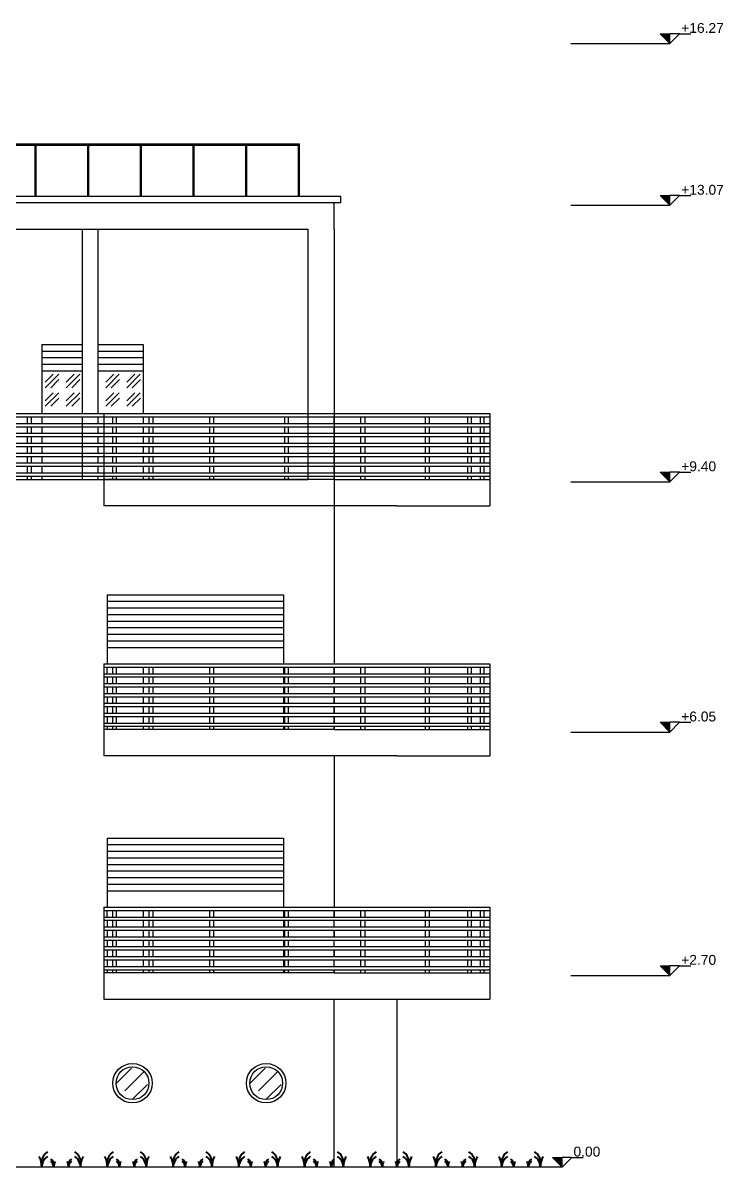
# Model space of a CAD drawing. Header units: millimetres. Extents: x 2459 to 3981, y 1231 to 4850.
# Drawn here: x 2713.92 to 2724.56, y 4832.75 to 4850.14 of the extents above; entities that cross this region are included whole.
import ezdxf

# ---------------------------------------------------------------- set-up
doc = ezdxf.new("R2010")
doc.units = ezdxf.units.MM
doc.layers.add('erbetta', color=7, linetype='Continuous', lineweight=40)
doc.styles.get("Standard").update_dxf_attribs({"font": 'arial.ttf'})

msp = doc.modelspace()

# ---------------------------------------------------------------- hatches: boundary and pattern name
at = {"ltscale": 0.01}
h = msp.add_hatch(color=256, dxfattribs=at)
h.dxf.hatch_style = 1
h.paths.add_polyline_path([(2723.748136, 4849.972974), (2723.600654, 4849.972974), (2723.748136, 4849.825492)])
h = msp.add_hatch(color=256, dxfattribs=at)
h.dxf.hatch_style = 1
h.paths.add_polyline_path([(2723.748136, 4847.514173), (2723.600654, 4847.514173), (2723.748136, 4847.366691)])
h = msp.add_hatch(color=256, dxfattribs=at)
h.dxf.hatch_style = 1
h.paths.add_polyline_path([(2723.748136, 4843.312956), (2723.600654, 4843.312956), (2723.748136, 4843.165474)])
h = msp.add_hatch(color=256, dxfattribs=at)
h.dxf.hatch_style = 1
h.paths.add_polyline_path([(2723.748136, 4839.510785), (2723.600654, 4839.510785), (2723.748136, 4839.363303)])
h = msp.add_hatch(color=256, dxfattribs=at)
h.dxf.hatch_style = 1
h.paths.add_polyline_path([(2723.74792, 4835.81274), (2723.600438, 4835.81274), (2723.74792, 4835.665257)])
h = msp.add_hatch(color=256, dxfattribs=at)
h.dxf.hatch_style = 1
h.paths.add_polyline_path([(2722.111698, 4832.899584), (2721.964215, 4832.899584), (2722.111698, 4832.752102)])

# ---------------------------------------------------------------- linework, layer by layer
at = {"linetype": 'Continuous', "ltscale": 0.01}
for p, q in [((2722.244104, 4849.825492, 1.285432), (2723.748136, 4849.825492, 1.285432)), ((2702.903839, 4848.303009), (2718.123839, 4848.303009)), ((2702.923839, 4848.283009), (2718.103839, 4848.283009)), ((2714.103839, 4848.283009), (2714.103839, 4847.503009)), ((2714.123839, 4847.503009), (2714.123839, 4848.283009)), ((2714.903839, 4848.283009), (2714.903839, 4847.503009)), ((2714.923839, 4847.503009), (2714.923839, 4848.283009)), ((2715.703839, 4848.283009), (2715.703839, 4847.503009)), ((2715.723839, 4847.503009), (2715.723839, 4848.283009)), ((2716.503839, 4848.283009), (2716.503839, 4847.503009)), ((2716.523839, 4847.503009), (2716.523839, 4848.283009)), ((2717.303839, 4848.283009), (2717.303839, 4847.503009)), ((2717.323839, 4847.503009), (2717.323839, 4848.283009)), ((2718.103839, 4848.283009), (2718.103839, 4847.503009)), ((2718.123839, 4847.503009), (2718.123839, 4848.303009)), ((2718.151698, 4847.503009), (2702.251698, 4847.503009)), ((2718.751698, 4847.403009), (2702.251698, 4847.403916)), ((2722.244104, 4847.366691, 1.285432), (2723.748136, 4847.366691, 1.285432)), ((2702.751698, 4847.002102), (2718.251698, 4847.002102)), ((2714.820948, 4847.002102), (2714.820948, 4844.202102)), ((2715.060927, 4847.002102), (2715.060927, 4844.202102)), ((2714.206901, 4845.251792), (2714.206901, 4844.202102)), ((2714.206901, 4845.251792), (2714.820948, 4845.251792)), ((2714.206901, 4845.151792, 0.597458), (2714.820948, 4845.151792, 0.597458)), ((2715.060927, 4845.251792), (2715.746901, 4845.251792)), ((2715.060927, 4845.151792), (2715.746901, 4845.151792, 0.597458)), ((2715.746901, 4845.251792), (2715.746901, 4844.202102)), ((2714.206901, 4845.051792, 0.597458), (2714.820948, 4845.051792, 0.597458)), ((2714.206901, 4844.951792, 0.597458), (2714.820948, 4844.951792, 0.597458)), ((2715.060927, 4845.051792), (2715.746901, 4845.051792, 0.597458)), ((2715.060927, 4844.951792), (2715.746901, 4844.951792, 0.597458)), ((2714.206901, 4844.851792, 0.597458), (2714.820948, 4844.851792, 0.597458)), ((2714.260856, 4844.594051), (2714.466562, 4844.799757)), ((2714.383107, 4844.799757), (2714.260856, 4844.677506)), ((2714.57904, 4844.594051), (2714.784746, 4844.799757)), ((2714.70129, 4844.799757), (2714.57904, 4844.677506)), ((2715.060927, 4844.851792), (2715.746901, 4844.851792, 0.597458)), ((2715.18007, 4844.594051), (2715.385776, 4844.799757)), ((2715.30232, 4844.799757), (2715.18007, 4844.677506)), ((2715.498253, 4844.594051), (2715.703959, 4844.799757)), ((2715.620504, 4844.799757), (2715.498253, 4844.677506)), ((2714.469745, 4844.719485), (2714.344311, 4844.594051)), ((2714.787929, 4844.719485), (2714.662495, 4844.594051)), ((2715.388959, 4844.719485), (2715.263525, 4844.594051)), ((2715.707142, 4844.719485), (2715.581709, 4844.594051)), ((2714.260856, 4844.31243), (2714.466562, 4844.518136)), ((2714.383107, 4844.518136), (2714.260856, 4844.395886)), ((2714.469745, 4844.437864), (2714.344311, 4844.31243)), ((2714.57904, 4844.31243), (2714.784746, 4844.518136)), ((2714.70129, 4844.518136), (2714.57904, 4844.395886)), ((2714.787929, 4844.437864), (2714.662495, 4844.31243)), ((2715.18007, 4844.31243), (2715.385776, 4844.518136)), ((2715.30232, 4844.518136), (2715.18007, 4844.395886)), ((2715.388959, 4844.437864), (2715.263525, 4844.31243)), ((2715.498253, 4844.31243), (2715.703959, 4844.518136)), ((2715.620504, 4844.518136), (2715.498253, 4844.395886)), ((2715.707142, 4844.437864), (2715.581709, 4844.31243)), ((2705.850249, 4844.202102), (2715.153146, 4844.202102)), ((2705.850249, 4844.152102, -0.936089), (2715.153146, 4844.152102, -0.936089)), ((2713.986237, 4844.152102), (2713.986237, 4844.052102)), ((2714.046237, 4844.152102), (2714.046237, 4844.052102)), ((2714.206901, 4844.152102), (2714.206901, 4844.052102)), ((2714.820948, 4844.152102), (2714.820948, 4843.201792)), ((2715.060927, 4844.152102), (2715.060927, 4844.052102)), ((2715.153146, 4844.202102), (2715.153146, 4843.189416)), ((2715.153146, 4844.202102), (2715.153146, 4843.189416)), ((2715.286842, 4844.052102), (2715.286842, 4844.152102)), ((2715.286842, 4844.052102), (2715.286842, 4844.152102)), ((2715.345545, 4844.052102), (2715.345545, 4844.152102)), ((2715.345545, 4844.052102), (2715.345545, 4844.152102)), ((2715.746901, 4844.152102), (2715.746901, 4844.052102)), ((2715.840364, 4844.052102), (2715.840364, 4844.152102)), ((2715.899068, 4844.052102), (2715.899068, 4844.152102)), ((2716.763129, 4844.052102), (2716.763129, 4844.152102)), ((2716.821833, 4844.052102), (2716.821833, 4844.152102)), ((2717.898978, 4844.052102), (2717.898978, 4844.152102)), ((2717.957681, 4844.052102), (2717.957681, 4844.152102)), ((2719.055689, 4844.052102), (2719.055689, 4844.152102)), ((2719.114393, 4844.152102), (2719.114393, 4844.052102)), ((2720.037512, 4844.052102), (2720.037512, 4844.152102)), ((2720.096216, 4844.052102), (2720.096216, 4844.152102)), ((2720.678292, 4844.052102), (2720.678292, 4844.152102)), ((2720.736996, 4844.052102), (2720.736996, 4844.152102)), ((2720.86959, 4844.052102), (2720.86959, 4844.152102)), ((2720.928294, 4844.052102), (2720.928294, 4844.152102)), ((2705.850249, 4844.052102), (2715.153146, 4844.052102)), ((2705.850249, 4844.002102, -0.936089), (2715.153146, 4844.002102, -0.936089)), ((2705.850249, 4843.902102), (2715.153146, 4843.902102)), ((2713.986237, 4844.002102), (2713.986237, 4843.902102)), ((2714.046237, 4844.002102), (2714.046237, 4843.902102)), ((2714.206901, 4844.002102), (2714.206901, 4843.902102)), ((2715.060927, 4844.002102), (2715.060927, 4843.902102)), ((2715.286842, 4843.902102), (2715.286842, 4844.002102)), ((2715.286842, 4843.902102), (2715.286842, 4844.002102)), ((2715.345545, 4843.902102), (2715.345545, 4844.002102)), ((2715.345545, 4843.902102), (2715.345545, 4844.002102)), ((2715.746901, 4844.002102), (2715.746901, 4843.902102)), ((2715.840364, 4843.902102), (2715.840364, 4844.002102)), ((2715.899068, 4843.902102), (2715.899068, 4844.002102)), ((2716.763129, 4843.902102), (2716.763129, 4844.002102)), ((2716.821833, 4843.902102), (2716.821833, 4844.002102)), ((2717.898978, 4843.902102), (2717.898978, 4844.002102)), ((2717.957681, 4843.902102), (2717.957681, 4844.002102)), ((2719.055689, 4843.902102), (2719.055689, 4844.002102)), ((2719.114393, 4844.002102), (2719.114393, 4843.902102)), ((2720.037512, 4843.902102), (2720.037512, 4844.002102)), ((2720.096216, 4843.902102), (2720.096216, 4844.002102)), ((2720.678292, 4843.902102), (2720.678292, 4844.002102)), ((2720.736996, 4843.902102), (2720.736996, 4844.002102)), ((2720.86959, 4843.902102), (2720.86959, 4844.002102)), ((2720.928294, 4843.902102), (2720.928294, 4844.002102)), ((2705.850249, 4843.852102, -0.936089), (2715.153146, 4843.852102, -0.936089)), ((2705.850249, 4843.752102), (2715.153146, 4843.752102)), ((2713.986237, 4843.852102), (2713.986237, 4843.752102)), ((2714.046237, 4843.852102), (2714.046237, 4843.752102)), ((2714.206901, 4843.852102), (2714.206901, 4843.752102)), ((2715.060927, 4843.852102), (2715.060927, 4843.752102)), ((2715.286842, 4843.752102), (2715.286842, 4843.852102)), ((2715.286842, 4843.752102), (2715.286842, 4843.852102)), ((2715.345545, 4843.752102), (2715.345545, 4843.852102)), ((2715.345545, 4843.752102), (2715.345545, 4843.852102)), ((2715.746901, 4843.852102), (2715.746901, 4843.752102)), ((2715.840364, 4843.752102), (2715.840364, 4843.852102)), ((2715.899068, 4843.752102), (2715.899068, 4843.852102)), ((2716.763129, 4843.752102), (2716.763129, 4843.852102)), ((2716.821833, 4843.752102), (2716.821833, 4843.852102)), ((2717.898978, 4843.752102), (2717.898978, 4843.852102)), ((2717.957681, 4843.752102), (2717.957681, 4843.852102)), ((2719.055689, 4843.752102), (2719.055689, 4843.852102)), ((2719.114393, 4843.852102), (2719.114393, 4843.752102)), ((2720.037512, 4843.752102), (2720.037512, 4843.852102)), ((2720.096216, 4843.752102), (2720.096216, 4843.852102)), ((2720.678292, 4843.752102), (2720.678292, 4843.852102)), ((2720.736996, 4843.752102), (2720.736996, 4843.852102)), ((2720.86959, 4843.752102), (2720.86959, 4843.852102)), ((2720.928294, 4843.752102), (2720.928294, 4843.852102)), ((2705.850249, 4843.702102, -0.936089), (2715.153146, 4843.702102, -0.936089)), ((2705.850249, 4843.602102), (2715.153146, 4843.602102)), ((2713.986237, 4843.702102), (2713.986237, 4843.602102)), ((2714.046237, 4843.702102), (2714.046237, 4843.602102)), ((2714.206901, 4843.702102), (2714.206901, 4843.602102)), ((2715.060927, 4843.702102), (2715.060927, 4843.602102)), ((2715.286842, 4843.602102), (2715.286842, 4843.702102)), ((2715.286842, 4843.602102), (2715.286842, 4843.702102)), ((2715.345545, 4843.602102), (2715.345545, 4843.702102)), ((2715.345545, 4843.602102), (2715.345545, 4843.702102)), ((2715.746901, 4843.702102), (2715.746901, 4843.602102)), ((2715.840364, 4843.602102), (2715.840364, 4843.702102)), ((2715.899068, 4843.602102), (2715.899068, 4843.702102)), ((2716.763129, 4843.602102), (2716.763129, 4843.702102)), ((2716.821833, 4843.602102), (2716.821833, 4843.702102)), ((2717.898978, 4843.602102), (2717.898978, 4843.702102)), ((2717.957681, 4843.602102), (2717.957681, 4843.702102)), ((2719.055689, 4843.602102), (2719.055689, 4843.702102)), ((2719.114393, 4843.702102), (2719.114393, 4843.602102)), ((2720.037512, 4843.602102), (2720.037512, 4843.702102)), ((2720.096216, 4843.602102), (2720.096216, 4843.702102)), ((2720.678292, 4843.602102), (2720.678292, 4843.702102)), ((2720.736996, 4843.602102), (2720.736996, 4843.702102)), ((2720.86959, 4843.602102), (2720.86959, 4843.702102)), ((2720.928294, 4843.602102), (2720.928294, 4843.702102)), ((2705.850249, 4843.552102, -0.936089), (2715.153146, 4843.552102, -0.936089)), ((2705.850249, 4843.452102), (2715.153146, 4843.452102)), ((2705.850249, 4843.402102, -0.936089), (2715.153146, 4843.402102, -0.936089)), ((2713.986237, 4843.552102), (2713.986237, 4843.452102)), ((2713.986237, 4843.402102), (2713.986237, 4843.302102)), ((2714.046237, 4843.552102), (2714.046237, 4843.452102)), ((2714.046237, 4843.402102), (2714.046237, 4843.302102)), ((2714.206901, 4843.552102), (2714.206901, 4843.452102)), ((2714.206901, 4843.402102), (2714.206901, 4843.302102)), ((2715.060927, 4843.552102), (2715.060927, 4843.452102)), ((2715.060927, 4843.402102), (2715.060927, 4843.302102)), ((2715.286842, 4843.452102), (2715.286842, 4843.552102)), ((2715.286842, 4843.452102), (2715.286842, 4843.552102)), ((2715.286842, 4843.302102), (2715.286842, 4843.402102)), ((2715.286842, 4843.302102), (2715.286842, 4843.402102)), ((2715.345545, 4843.452102), (2715.345545, 4843.552102)), ((2715.345545, 4843.452102), (2715.345545, 4843.552102)), ((2715.345545, 4843.302102), (2715.345545, 4843.402102)), ((2715.345545, 4843.302102), (2715.345545, 4843.402102)), ((2715.746901, 4843.552102), (2715.746901, 4843.452102)), ((2715.746901, 4843.402102), (2715.746901, 4843.302102)), ((2715.840364, 4843.452102), (2715.840364, 4843.552102)), ((2715.840364, 4843.302102), (2715.840364, 4843.402102)), ((2715.899068, 4843.452102), (2715.899068, 4843.552102)), ((2715.899068, 4843.302102), (2715.899068, 4843.402102)), ((2716.763129, 4843.452102), (2716.763129, 4843.552102)), ((2716.763129, 4843.302102), (2716.763129, 4843.402102)), ((2716.821833, 4843.452102), (2716.821833, 4843.552102)), ((2716.821833, 4843.302102), (2716.821833, 4843.402102)), ((2717.898978, 4843.452102), (2717.898978, 4843.552102)), ((2717.898978, 4843.302102), (2717.898978, 4843.402102)), ((2717.957681, 4843.452102), (2717.957681, 4843.552102)), ((2717.957681, 4843.302102), (2717.957681, 4843.402102)), ((2719.055689, 4843.452102), (2719.055689, 4843.552102)), ((2719.055689, 4843.302102), (2719.055689, 4843.402102)), ((2719.114393, 4843.552102), (2719.114393, 4843.452102)), ((2719.114393, 4843.402102), (2719.114393, 4843.302102)), ((2720.037512, 4843.452102), (2720.037512, 4843.552102)), ((2720.037512, 4843.302102), (2720.037512, 4843.402102)), ((2720.096216, 4843.452102), (2720.096216, 4843.552102)), ((2720.096216, 4843.302102), (2720.096216, 4843.402102)), ((2720.678292, 4843.452102), (2720.678292, 4843.552102)), ((2720.678292, 4843.302102), (2720.678292, 4843.402102)), ((2720.736996, 4843.452102), (2720.736996, 4843.552102)), ((2720.736996, 4843.302102), (2720.736996, 4843.402102)), ((2720.86959, 4843.452102), (2720.86959, 4843.552102)), ((2720.86959, 4843.302102), (2720.86959, 4843.402102)), ((2720.928294, 4843.452102), (2720.928294, 4843.552102)), ((2720.928294, 4843.302102), (2720.928294, 4843.402102)), ((2705.850249, 4843.302102), (2715.153146, 4843.302102)), ((2705.850249, 4843.252102, -0.936089), (2715.153146, 4843.252102, -0.936089)), ((2713.986237, 4843.252102), (2713.986237, 4843.201792)), ((2714.046237, 4843.252102), (2714.046237, 4843.201792)), ((2714.206901, 4843.252102), (2714.206901, 4843.201792)), ((2715.060927, 4843.252102), (2715.060927, 4843.201792)), ((2715.286842, 4843.201792), (2715.286842, 4843.252102)), ((2715.286842, 4843.201792), (2715.286842, 4843.252102)), ((2715.345545, 4843.201792), (2715.345545, 4843.252102)), ((2715.345545, 4843.201792), (2715.345545, 4843.252102)), ((2715.746901, 4843.252102), (2715.746901, 4843.201792)), ((2715.840364, 4843.201792), (2715.840364, 4843.252102)), ((2715.899068, 4843.201792), (2715.899068, 4843.252102)), ((2716.763129, 4843.201792), (2716.763129, 4843.252102)), ((2716.821833, 4843.201792), (2716.821833, 4843.252102)), ((2717.898978, 4843.201792), (2717.898978, 4843.252102)), ((2717.957681, 4843.201792), (2717.957681, 4843.252102)), ((2719.055689, 4843.201792), (2719.055689, 4843.252102)), ((2719.114393, 4843.252102), (2719.114393, 4843.202102)), ((2720.037512, 4843.201792), (2720.037512, 4843.252102)), ((2720.096216, 4843.201792), (2720.096216, 4843.252102)), ((2720.678292, 4843.201792), (2720.678292, 4843.252102)), ((2720.736996, 4843.201792), (2720.736996, 4843.252102)), ((2720.86959, 4843.201792), (2720.86959, 4843.252102)), ((2720.928294, 4843.201792), (2720.928294, 4843.252102)), ((2705.850249, 4843.201792), (2718.251698, 4843.201792)), ((2718.251698, 4843.201792), (2715.153146, 4843.201792)), ((2715.153146, 4843.201792), (2715.153146, 4842.802102)), ((2718.651698, 4843.201792), (2715.153146, 4843.201792)), ((2715.153146, 4843.201792), (2715.153146, 4842.802102)), ((2722.244104, 4843.165474, 1.285432), (2723.748136, 4843.165474, 1.285432)), ((2718.251698, 4842.802102, 0.402542), (2715.153146, 4842.802102, 0.402542)), ((2718.651698, 4842.802102, 0.402542), (2715.153146, 4842.802102, 0.402542)), ((2715.201698, 4841.449621), (2715.201698, 4840.399931)), ((2715.201698, 4841.449621), (2717.877854, 4841.449621)), ((2715.201698, 4841.349621, 0.597458), (2717.871698, 4841.349621)), ((2717.877854, 4841.449621), (2717.877854, 4840.399931)), ((2715.201698, 4841.249621, 0.597458), (2717.871698, 4841.249621)), ((2715.201698, 4841.149621, 0.597458), (2717.871698, 4841.149621)), ((2715.201698, 4841.049621, 0.597458), (2717.871698, 4841.049621)), ((2715.201698, 4840.949621, 0.597458), (2717.871698, 4840.949621)), ((2715.201698, 4840.849621, 0.597458), (2717.871698, 4840.849621)), ((2715.201698, 4840.749621, 0.597458), (2717.871698, 4840.749621)), ((2715.201698, 4840.649621, 0.597458), (2717.871698, 4840.649621)), ((2715.153146, 4840.399931), (2715.153146, 4839.387245)), ((2715.153146, 4840.399931), (2715.153146, 4839.387245)), ((2715.201698, 4840.249931), (2715.201698, 4840.349931)), ((2715.286842, 4840.249931), (2715.286842, 4840.349931)), ((2715.286842, 4840.249931), (2715.286842, 4840.349931)), ((2715.345545, 4840.249931), (2715.345545, 4840.349931)), ((2715.345545, 4840.249931), (2715.345545, 4840.349931)), ((2715.746901, 4840.349931), (2715.746901, 4840.249931)), ((2715.840364, 4840.249931), (2715.840364, 4840.349931)), ((2715.899068, 4840.249931), (2715.899068, 4840.349931)), ((2716.763129, 4840.249931), (2716.763129, 4840.349931)), ((2716.821833, 4840.249931), (2716.821833, 4840.349931)), ((2717.877854, 4840.349931), (2717.877854, 4840.249931)), ((2717.898978, 4840.249931), (2717.898978, 4840.349931)), ((2717.957681, 4840.249931), (2717.957681, 4840.349931)), ((2719.055689, 4840.249931), (2719.055689, 4840.349931)), ((2719.114393, 4840.349931), (2719.114393, 4840.249931)), ((2720.037512, 4840.249931), (2720.037512, 4840.349931)), ((2720.096216, 4840.249931), (2720.096216, 4840.349931)), ((2720.678292, 4840.249931), (2720.678292, 4840.349931)), ((2720.736996, 4840.249931), (2720.736996, 4840.349931)), ((2720.86959, 4840.249931), (2720.86959, 4840.349931)), ((2720.928294, 4840.249931), (2720.928294, 4840.349931)), ((2715.201698, 4840.199931), (2715.201698, 4840.099931)), ((2715.286842, 4840.099931), (2715.286842, 4840.199931)), ((2715.286842, 4840.099931), (2715.286842, 4840.199931)), ((2715.345545, 4840.099931), (2715.345545, 4840.199931)), ((2715.345545, 4840.099931), (2715.345545, 4840.199931)), ((2715.746901, 4840.199931), (2715.746901, 4840.099931)), ((2715.840364, 4840.099931), (2715.840364, 4840.199931)), ((2715.899068, 4840.099931), (2715.899068, 4840.199931)), ((2716.763129, 4840.099931), (2716.763129, 4840.199931)), ((2716.821833, 4840.099931), (2716.821833, 4840.199931)), ((2717.877854, 4840.199931), (2717.877854, 4840.099931)), ((2717.898978, 4840.099931), (2717.898978, 4840.199931)), ((2717.957681, 4840.099931), (2717.957681, 4840.199931)), ((2719.055689, 4840.099931), (2719.055689, 4840.199931)), ((2719.114393, 4840.199931), (2719.114393, 4840.099931)), ((2720.037512, 4840.099931), (2720.037512, 4840.199931)), ((2720.096216, 4840.099931), (2720.096216, 4840.199931)), ((2720.678292, 4840.099931), (2720.678292, 4840.199931)), ((2720.736996, 4840.099931), (2720.736996, 4840.199931)), ((2720.86959, 4840.099931), (2720.86959, 4840.199931)), ((2720.928294, 4840.099931), (2720.928294, 4840.199931)), ((2715.201698, 4840.049931), (2715.201698, 4839.949931)), ((2715.286842, 4839.949931), (2715.286842, 4840.049931)), ((2715.286842, 4839.949931), (2715.286842, 4840.049931)), ((2715.345545, 4839.949931), (2715.345545, 4840.049931)), ((2715.345545, 4839.949931), (2715.345545, 4840.049931)), ((2715.746901, 4840.049931), (2715.746901, 4839.949931)), ((2715.840364, 4839.949931), (2715.840364, 4840.049931)), ((2715.899068, 4839.949931), (2715.899068, 4840.049931)), ((2716.763129, 4839.949931), (2716.763129, 4840.049931)), ((2716.821833, 4839.949931), (2716.821833, 4840.049931)), ((2717.877854, 4840.049931), (2717.877854, 4839.949931)), ((2717.898978, 4839.949931), (2717.898978, 4840.049931)), ((2717.957681, 4839.949931), (2717.957681, 4840.049931)), ((2719.055689, 4839.949931), (2719.055689, 4840.049931)), ((2719.114393, 4840.049931), (2719.114393, 4839.949931)), ((2720.037512, 4839.949931), (2720.037512, 4840.049931)), ((2720.096216, 4839.949931), (2720.096216, 4840.049931)), ((2720.678292, 4839.949931), (2720.678292, 4840.049931)), ((2720.736996, 4839.949931), (2720.736996, 4840.049931)), ((2720.86959, 4839.949931), (2720.86959, 4840.049931)), ((2720.928294, 4839.949931), (2720.928294, 4840.049931)), ((2715.201698, 4839.899931), (2715.201698, 4839.799931)), ((2715.201698, 4839.749931), (2715.201698, 4839.649931)), ((2715.286842, 4839.799931), (2715.286842, 4839.899931)), ((2715.286842, 4839.799931), (2715.286842, 4839.899931)), ((2715.286842, 4839.649931), (2715.286842, 4839.749931)), ((2715.286842, 4839.649931), (2715.286842, 4839.749931)), ((2715.345545, 4839.799931), (2715.345545, 4839.899931)), ((2715.345545, 4839.799931), (2715.345545, 4839.899931)), ((2715.345545, 4839.649931), (2715.345545, 4839.749931)), ((2715.345545, 4839.649931), (2715.345545, 4839.749931)), ((2715.746901, 4839.899931), (2715.746901, 4839.799931)), ((2715.746901, 4839.749931), (2715.746901, 4839.649931)), ((2715.840364, 4839.799931), (2715.840364, 4839.899931)), ((2715.840364, 4839.649931), (2715.840364, 4839.749931)), ((2715.899068, 4839.799931), (2715.899068, 4839.899931)), ((2715.899068, 4839.649931), (2715.899068, 4839.749931)), ((2716.763129, 4839.799931), (2716.763129, 4839.899931)), ((2716.763129, 4839.649931), (2716.763129, 4839.749931)), ((2716.821833, 4839.799931), (2716.821833, 4839.899931)), ((2716.821833, 4839.649931), (2716.821833, 4839.749931)), ((2717.877854, 4839.899931), (2717.877854, 4839.799931)), ((2717.877854, 4839.749931), (2717.877854, 4839.649931)), ((2717.898978, 4839.799931), (2717.898978, 4839.899931)), ((2717.898978, 4839.649931), (2717.898978, 4839.749931)), ((2717.957681, 4839.799931), (2717.957681, 4839.899931)), ((2717.957681, 4839.649931), (2717.957681, 4839.749931)), ((2719.055689, 4839.799931), (2719.055689, 4839.899931)), ((2719.055689, 4839.649931), (2719.055689, 4839.749931)), ((2719.114393, 4839.899931), (2719.114393, 4839.799931)), ((2719.114393, 4839.749931), (2719.114393, 4839.649931)), ((2720.037512, 4839.799931), (2720.037512, 4839.899931)), ((2720.037512, 4839.649931), (2720.037512, 4839.749931)), ((2720.096216, 4839.799931), (2720.096216, 4839.899931)), ((2720.096216, 4839.649931), (2720.096216, 4839.749931)), ((2720.678292, 4839.799931), (2720.678292, 4839.899931)), ((2720.678292, 4839.649931), (2720.678292, 4839.749931)), ((2720.736996, 4839.799931), (2720.736996, 4839.899931)), ((2720.736996, 4839.649931), (2720.736996, 4839.749931)), ((2720.86959, 4839.799931), (2720.86959, 4839.899931)), ((2720.86959, 4839.649931), (2720.86959, 4839.749931)), ((2720.928294, 4839.799931), (2720.928294, 4839.899931)), ((2720.928294, 4839.649931), (2720.928294, 4839.749931)), ((2715.201698, 4839.599931), (2715.201698, 4839.499931)), ((2715.286842, 4839.499931), (2715.286842, 4839.599931)), ((2715.286842, 4839.499931), (2715.286842, 4839.599931)), ((2715.345545, 4839.499931), (2715.345545, 4839.599931)), ((2715.345545, 4839.499931), (2715.345545, 4839.599931)), ((2715.746901, 4839.599931), (2715.746901, 4839.499931)), ((2715.840364, 4839.499931), (2715.840364, 4839.599931)), ((2715.899068, 4839.499931), (2715.899068, 4839.599931)), ((2716.763129, 4839.499931), (2716.763129, 4839.599931)), ((2716.821833, 4839.499931), (2716.821833, 4839.599931)), ((2717.877854, 4839.599931), (2717.877854, 4839.499931)), ((2717.898978, 4839.499931), (2717.898978, 4839.599931)), ((2717.957681, 4839.499931), (2717.957681, 4839.599931)), ((2719.055689, 4839.499931), (2719.055689, 4839.599931)), ((2719.114393, 4839.599931), (2719.114393, 4839.499931)), ((2720.037512, 4839.499931), (2720.037512, 4839.599931)), ((2720.096216, 4839.499931), (2720.096216, 4839.599931)), ((2720.678292, 4839.499931), (2720.678292, 4839.599931)), ((2720.736996, 4839.499931), (2720.736996, 4839.599931)), ((2720.86959, 4839.499931), (2720.86959, 4839.599931)), ((2720.928294, 4839.499931), (2720.928294, 4839.599931)), ((2718.251698, 4839.399621), (2715.153146, 4839.399621)), ((2715.153146, 4839.399621), (2715.153146, 4838.999931)), ((2718.651698, 4839.399621), (2715.153146, 4839.399621)), ((2715.153146, 4839.399621), (2715.153146, 4838.999931)), ((2715.201698, 4839.449931), (2715.201698, 4839.399621)), ((2715.286842, 4839.399621), (2715.286842, 4839.449931)), ((2715.286842, 4839.399621), (2715.286842, 4839.449931)), ((2715.345545, 4839.399621), (2715.345545, 4839.449931)), ((2715.345545, 4839.399621), (2715.345545, 4839.449931)), ((2715.746901, 4839.449931), (2715.746901, 4839.399621)), ((2715.840364, 4839.399621), (2715.840364, 4839.449931)), ((2715.899068, 4839.399621), (2715.899068, 4839.449931)), ((2716.763129, 4839.399621), (2716.763129, 4839.449931)), ((2716.821833, 4839.399621), (2716.821833, 4839.449931)), ((2717.877854, 4839.449931), (2717.877854, 4839.399621)), ((2717.898978, 4839.399621), (2717.898978, 4839.449931)), ((2717.957681, 4839.399621), (2717.957681, 4839.449931)), ((2719.055689, 4839.399621), (2719.055689, 4839.449931)), ((2719.114393, 4839.449931), (2719.114393, 4839.399931)), ((2720.037512, 4839.399621), (2720.037512, 4839.449931)), ((2720.096216, 4839.399621), (2720.096216, 4839.449931)), ((2720.678292, 4839.399621), (2720.678292, 4839.449931)), ((2720.736996, 4839.399621), (2720.736996, 4839.449931)), ((2720.86959, 4839.399621), (2720.86959, 4839.449931)), ((2720.928294, 4839.399621), (2720.928294, 4839.449931)), ((2722.244104, 4839.363303, 1.285432), (2723.748136, 4839.363303, 1.285432)), ((2718.651698, 4838.999931, 0.402542), (2715.153146, 4838.999931, 0.402542)), ((2715.201698, 4837.751792), (2715.201698, 4836.702102)), ((2715.201698, 4837.751792), (2717.877854, 4837.751792)), ((2715.201698, 4837.651792, 0.597458), (2717.871698, 4837.651792)), ((2717.877854, 4837.751792), (2717.877854, 4836.702102)), ((2715.201698, 4837.551792, 0.597458), (2717.871698, 4837.551792)), ((2715.201698, 4837.451792, 0.597458), (2717.871698, 4837.451792)), ((2715.201698, 4837.351792, 0.597458), (2717.871698, 4837.351792)), ((2715.201698, 4837.251792, 0.597458), (2717.871698, 4837.251792)), ((2715.201698, 4837.151792, 0.597458), (2717.871698, 4837.151792)), ((2715.201698, 4837.051792, 0.597458), (2717.871698, 4837.051792)), ((2715.201698, 4836.951792, 0.597458), (2717.871698, 4836.951792)), ((2715.153146, 4836.702102), (2715.153146, 4835.689416)), ((2715.201698, 4836.552102), (2715.201698, 4836.652102)), ((2715.286842, 4836.552102), (2715.286842, 4836.652102)), ((2715.286842, 4836.552102), (2715.286842, 4836.652102)), ((2715.286842, 4836.552102), (2715.286842, 4836.652102)), ((2715.286842, 4836.552102), (2715.286842, 4836.652102)), ((2715.345545, 4836.552102), (2715.345545, 4836.652102)), ((2715.345545, 4836.552102), (2715.345545, 4836.652102)), ((2715.345545, 4836.552102), (2715.345545, 4836.652102)), ((2715.345545, 4836.552102), (2715.345545, 4836.652102)), ((2715.746901, 4836.652102), (2715.746901, 4836.552102)), ((2715.746901, 4836.652102), (2715.746901, 4836.552102)), ((2715.840364, 4836.552102), (2715.840364, 4836.652102)), ((2715.840364, 4836.552102), (2715.840364, 4836.652102)), ((2715.899068, 4836.552102), (2715.899068, 4836.652102)), ((2715.899068, 4836.552102), (2715.899068, 4836.652102)), ((2716.763129, 4836.552102), (2716.763129, 4836.652102)), ((2716.763129, 4836.552102), (2716.763129, 4836.652102)), ((2716.821833, 4836.552102), (2716.821833, 4836.652102)), ((2716.821833, 4836.552102), (2716.821833, 4836.652102)), ((2717.877854, 4836.652102), (2717.877854, 4836.552102)), ((2717.898978, 4836.552102), (2717.898978, 4836.652102)), ((2717.957681, 4836.552102), (2717.957681, 4836.652102)), ((2719.055689, 4836.552102), (2719.055689, 4836.652102)), ((2719.114393, 4836.652102), (2719.114393, 4836.552102)), ((2720.037512, 4836.552102), (2720.037512, 4836.652102)), ((2720.096216, 4836.552102), (2720.096216, 4836.652102)), ((2720.678292, 4836.552102), (2720.678292, 4836.652102)), ((2720.736996, 4836.552102), (2720.736996, 4836.652102)), ((2720.86959, 4836.552102), (2720.86959, 4836.652102)), ((2720.928294, 4836.552102), (2720.928294, 4836.652102)), ((2715.201698, 4836.502102), (2715.201698, 4836.402102)), ((2715.286842, 4836.402102), (2715.286842, 4836.502102)), ((2715.286842, 4836.402102), (2715.286842, 4836.502102)), ((2715.286842, 4836.402102), (2715.286842, 4836.502102)), ((2715.286842, 4836.402102), (2715.286842, 4836.502102)), ((2715.345545, 4836.402102), (2715.345545, 4836.502102)), ((2715.345545, 4836.402102), (2715.345545, 4836.502102)), ((2715.345545, 4836.402102), (2715.345545, 4836.502102)), ((2715.345545, 4836.402102), (2715.345545, 4836.502102)), ((2715.746901, 4836.502102), (2715.746901, 4836.402102)), ((2715.746901, 4836.502102), (2715.746901, 4836.402102)), ((2715.840364, 4836.402102), (2715.840364, 4836.502102)), ((2715.840364, 4836.402102), (2715.840364, 4836.502102)), ((2715.899068, 4836.402102), (2715.899068, 4836.502102)), ((2715.899068, 4836.402102), (2715.899068, 4836.502102)), ((2716.763129, 4836.402102), (2716.763129, 4836.502102)), ((2716.763129, 4836.402102), (2716.763129, 4836.502102)), ((2716.821833, 4836.402102), (2716.821833, 4836.502102)), ((2716.821833, 4836.402102), (2716.821833, 4836.502102)), ((2717.877854, 4836.502102), (2717.877854, 4836.402102)), ((2717.898978, 4836.402102), (2717.898978, 4836.502102)), ((2717.957681, 4836.402102), (2717.957681, 4836.502102)), ((2719.055689, 4836.402102), (2719.055689, 4836.502102)), ((2719.114393, 4836.502102), (2719.114393, 4836.402102)), ((2720.037512, 4836.402102), (2720.037512, 4836.502102)), ((2720.096216, 4836.402102), (2720.096216, 4836.502102)), ((2720.678292, 4836.402102), (2720.678292, 4836.502102)), ((2720.736996, 4836.402102), (2720.736996, 4836.502102)), ((2720.86959, 4836.402102), (2720.86959, 4836.502102)), ((2720.928294, 4836.402102), (2720.928294, 4836.502102)), ((2715.201698, 4836.352102), (2715.201698, 4836.252102)), ((2715.286842, 4836.252102), (2715.286842, 4836.352102)), ((2715.286842, 4836.252102), (2715.286842, 4836.352102)), ((2715.286842, 4836.252102), (2715.286842, 4836.352102)), ((2715.286842, 4836.252102), (2715.286842, 4836.352102)), ((2715.345545, 4836.252102), (2715.345545, 4836.352102)), ((2715.345545, 4836.252102), (2715.345545, 4836.352102)), ((2715.345545, 4836.252102), (2715.345545, 4836.352102)), ((2715.345545, 4836.252102), (2715.345545, 4836.352102)), ((2715.746901, 4836.352102), (2715.746901, 4836.252102)), ((2715.746901, 4836.352102), (2715.746901, 4836.252102)), ((2715.840364, 4836.252102), (2715.840364, 4836.352102)), ((2715.840364, 4836.252102), (2715.840364, 4836.352102)), ((2715.899068, 4836.252102), (2715.899068, 4836.352102)), ((2715.899068, 4836.252102), (2715.899068, 4836.352102)), ((2716.763129, 4836.252102), (2716.763129, 4836.352102)), ((2716.763129, 4836.252102), (2716.763129, 4836.352102)), ((2716.821833, 4836.252102), (2716.821833, 4836.352102)), ((2716.821833, 4836.252102), (2716.821833, 4836.352102)), ((2717.877854, 4836.352102), (2717.877854, 4836.252102)), ((2717.898978, 4836.252102), (2717.898978, 4836.352102)), ((2717.957681, 4836.252102), (2717.957681, 4836.352102)), ((2719.055689, 4836.252102), (2719.055689, 4836.352102)), ((2719.114393, 4836.352102), (2719.114393, 4836.252102)), ((2720.037512, 4836.252102), (2720.037512, 4836.352102)), ((2720.096216, 4836.252102), (2720.096216, 4836.352102)), ((2720.678292, 4836.252102), (2720.678292, 4836.352102)), ((2720.736996, 4836.252102), (2720.736996, 4836.352102)), ((2720.86959, 4836.252102), (2720.86959, 4836.352102)), ((2720.928294, 4836.252102), (2720.928294, 4836.352102)), ((2715.201698, 4836.202102), (2715.201698, 4836.102102)), ((2715.286842, 4836.102102), (2715.286842, 4836.202102)), ((2715.286842, 4836.102102), (2715.286842, 4836.202102)), ((2715.286842, 4836.102102), (2715.286842, 4836.202102)), ((2715.286842, 4836.102102), (2715.286842, 4836.202102)), ((2715.345545, 4836.102102), (2715.345545, 4836.202102)), ((2715.345545, 4836.102102), (2715.345545, 4836.202102)), ((2715.345545, 4836.102102), (2715.345545, 4836.202102)), ((2715.345545, 4836.102102), (2715.345545, 4836.202102)), ((2715.746901, 4836.202102), (2715.746901, 4836.102102)), ((2715.746901, 4836.202102), (2715.746901, 4836.102102)), ((2715.840364, 4836.102102), (2715.840364, 4836.202102)), ((2715.840364, 4836.102102), (2715.840364, 4836.202102)), ((2715.899068, 4836.102102), (2715.899068, 4836.202102)), ((2715.899068, 4836.102102), (2715.899068, 4836.202102)), ((2716.763129, 4836.102102), (2716.763129, 4836.202102)), ((2716.763129, 4836.102102), (2716.763129, 4836.202102)), ((2716.821833, 4836.102102), (2716.821833, 4836.202102)), ((2716.821833, 4836.102102), (2716.821833, 4836.202102)), ((2717.877854, 4836.202102), (2717.877854, 4836.102102)), ((2717.898978, 4836.102102), (2717.898978, 4836.202102)), ((2717.957681, 4836.102102), (2717.957681, 4836.202102)), ((2719.055689, 4836.102102), (2719.055689, 4836.202102)), ((2719.114393, 4836.202102), (2719.114393, 4836.102102)), ((2720.037512, 4836.102102), (2720.037512, 4836.202102)), ((2720.096216, 4836.102102), (2720.096216, 4836.202102)), ((2720.678292, 4836.102102), (2720.678292, 4836.202102)), ((2720.736996, 4836.102102), (2720.736996, 4836.202102)), ((2720.86959, 4836.102102), (2720.86959, 4836.202102)), ((2720.928294, 4836.102102), (2720.928294, 4836.202102)), ((2715.201698, 4836.052102), (2715.201698, 4835.952102)), ((2715.286842, 4835.952102), (2715.286842, 4836.052102)), ((2715.286842, 4835.952102), (2715.286842, 4836.052102)), ((2715.286842, 4835.952102), (2715.286842, 4836.052102)), ((2715.286842, 4835.952102), (2715.286842, 4836.052102)), ((2715.345545, 4835.952102), (2715.345545, 4836.052102)), ((2715.345545, 4835.952102), (2715.345545, 4836.052102)), ((2715.345545, 4835.952102), (2715.345545, 4836.052102)), ((2715.345545, 4835.952102), (2715.345545, 4836.052102)), ((2715.746901, 4836.052102), (2715.746901, 4835.952102)), ((2715.746901, 4836.052102), (2715.746901, 4835.952102)), ((2715.840364, 4835.952102), (2715.840364, 4836.052102)), ((2715.840364, 4835.952102), (2715.840364, 4836.052102)), ((2715.899068, 4835.952102), (2715.899068, 4836.052102)), ((2715.899068, 4835.952102), (2715.899068, 4836.052102)), ((2716.763129, 4835.952102), (2716.763129, 4836.052102)), ((2716.763129, 4835.952102), (2716.763129, 4836.052102)), ((2716.821833, 4835.952102), (2716.821833, 4836.052102)), ((2716.821833, 4835.952102), (2716.821833, 4836.052102)), ((2717.877854, 4836.052102), (2717.877854, 4835.952102)), ((2717.898978, 4835.952102), (2717.898978, 4836.052102)), ((2717.957681, 4835.952102), (2717.957681, 4836.052102)), ((2719.055689, 4835.952102), (2719.055689, 4836.052102)), ((2719.114393, 4836.052102), (2719.114393, 4835.952102)), ((2720.037512, 4835.952102), (2720.037512, 4836.052102)), ((2720.096216, 4835.952102), (2720.096216, 4836.052102)), ((2720.678292, 4835.952102), (2720.678292, 4836.052102)), ((2720.736996, 4835.952102), (2720.736996, 4836.052102)), ((2720.86959, 4835.952102), (2720.86959, 4836.052102)), ((2720.928294, 4835.952102), (2720.928294, 4836.052102)), ((2715.201698, 4835.902102), (2715.201698, 4835.802102)), ((2715.201698, 4835.752102), (2715.201698, 4835.701792)), ((2715.286842, 4835.802102), (2715.286842, 4835.902102)), ((2715.286842, 4835.802102), (2715.286842, 4835.902102)), ((2715.286842, 4835.802102), (2715.286842, 4835.902102)), ((2715.286842, 4835.802102), (2715.286842, 4835.902102)), ((2715.286842, 4835.701792), (2715.286842, 4835.752102)), ((2715.286842, 4835.701792), (2715.286842, 4835.752102)), ((2715.286842, 4835.701792), (2715.286842, 4835.752102)), ((2715.286842, 4835.701792), (2715.286842, 4835.752102)), ((2715.345545, 4835.802102), (2715.345545, 4835.902102)), ((2715.345545, 4835.802102), (2715.345545, 4835.902102)), ((2715.345545, 4835.802102), (2715.345545, 4835.902102)), ((2715.345545, 4835.802102), (2715.345545, 4835.902102)), ((2715.345545, 4835.701792), (2715.345545, 4835.752102)), ((2715.345545, 4835.701792), (2715.345545, 4835.752102)), ((2715.345545, 4835.701792), (2715.345545, 4835.752102)), ((2715.345545, 4835.701792), (2715.345545, 4835.752102)), ((2715.746901, 4835.902102), (2715.746901, 4835.802102)), ((2715.746901, 4835.902102), (2715.746901, 4835.802102)), ((2715.746901, 4835.752102), (2715.746901, 4835.701792)), ((2715.746901, 4835.752102), (2715.746901, 4835.701792)), ((2715.840364, 4835.802102), (2715.840364, 4835.902102)), ((2715.840364, 4835.802102), (2715.840364, 4835.902102)), ((2715.840364, 4835.701792), (2715.840364, 4835.752102)), ((2715.840364, 4835.701792), (2715.840364, 4835.752102)), ((2715.899068, 4835.802102), (2715.899068, 4835.902102)), ((2715.899068, 4835.802102), (2715.899068, 4835.902102)), ((2715.899068, 4835.701792), (2715.899068, 4835.752102)), ((2715.899068, 4835.701792), (2715.899068, 4835.752102)), ((2716.763129, 4835.802102), (2716.763129, 4835.902102)), ((2716.763129, 4835.802102), (2716.763129, 4835.902102)), ((2716.763129, 4835.701792), (2716.763129, 4835.752102)), ((2716.763129, 4835.701792), (2716.763129, 4835.752102)), ((2716.821833, 4835.802102), (2716.821833, 4835.902102)), ((2716.821833, 4835.802102), (2716.821833, 4835.902102)), ((2716.821833, 4835.701792), (2716.821833, 4835.752102)), ((2716.821833, 4835.701792), (2716.821833, 4835.752102)), ((2717.877854, 4835.902102), (2717.877854, 4835.802102)), ((2717.877854, 4835.752102), (2717.877854, 4835.701792)), ((2717.898978, 4835.802102), (2717.898978, 4835.902102)), ((2717.898978, 4835.701792), (2717.898978, 4835.752102)), ((2717.957681, 4835.802102), (2717.957681, 4835.902102)), ((2717.957681, 4835.701792), (2717.957681, 4835.752102)), ((2719.055689, 4835.802102), (2719.055689, 4835.902102)), ((2719.055689, 4835.701792), (2719.055689, 4835.752102)), ((2719.114393, 4835.902102), (2719.114393, 4835.802102)), ((2719.114393, 4835.752102), (2719.114393, 4835.702102)), ((2720.037512, 4835.802102), (2720.037512, 4835.902102)), ((2720.037512, 4835.701792), (2720.037512, 4835.752102)), ((2720.096216, 4835.802102), (2720.096216, 4835.902102)), ((2720.096216, 4835.701792), (2720.096216, 4835.752102)), ((2720.678292, 4835.802102), (2720.678292, 4835.902102)), ((2720.678292, 4835.701792), (2720.678292, 4835.752102)), ((2720.736996, 4835.802102), (2720.736996, 4835.902102)), ((2720.736996, 4835.701792), (2720.736996, 4835.752102)), ((2720.86959, 4835.802102), (2720.86959, 4835.902102)), ((2720.86959, 4835.701792), (2720.86959, 4835.752102)), ((2720.928294, 4835.802102), (2720.928294, 4835.902102)), ((2720.928294, 4835.701792), (2720.928294, 4835.752102)), ((2718.251698, 4835.701792), (2715.153146, 4835.701792)), ((2715.153146, 4835.701792), (2715.153146, 4835.302102)), ((2718.651698, 4835.701792), (2715.153146, 4835.701792)), ((2722.244104, 4835.665474, 1.285432), (2723.748136, 4835.665474, 1.285432)), ((2718.651698, 4832.752102), (2718.651698, 4835.302102)), ((2715.569208, 4834.255478, 0.037846), (2715.336731, 4834.023002, 0.037846)), ((2715.470459, 4833.910864, 0.037846), (2715.763474, 4834.203879, 0.037846)), ((2717.599208, 4834.255478, 0.01278), (2717.366731, 4834.023002, 0.01278)), ((2717.500459, 4833.910864, 0.01278), (2717.793474, 4834.203879, 0.01278)), ((2715.815074, 4834.009612, 0.037846), (2715.582597, 4833.777136, 0.037846)), ((2717.845074, 4834.009612, 0.01278), (2717.612597, 4833.777136, 0.01278))]:
    msp.add_line(p, q, dxfattribs=at)
at = {"ltscale": 0.01}
for p, q in [((2723.748136, 4849.825492, 1.285432), (2723.600654, 4849.972974, 1.285432)), ((2723.600654, 4849.972974, 1.285432), (2723.748136, 4849.972974, 1.285432)), ((2723.748136, 4849.825492, 1.285432), (2723.748136, 4849.972974, 1.285432)), ((2723.748136, 4849.825492, 1.285432), (2723.895619, 4849.972974, 1.285432)), ((2723.895619, 4849.972974, 1.285432), (2723.748136, 4849.972974, 1.285432)), ((2723.895619, 4849.972974, 1.285432), (2724.06693, 4849.972974, 1.285432)), ((2718.751698, 4847.503009), (2718.151698, 4847.503009)), ((2718.651698, 4847.003009), (2718.651698, 4847.403009)), ((2718.751698, 4847.403009), (2718.751698, 4847.503009)), ((2723.748136, 4847.366691, 1.285432), (2723.600654, 4847.514173, 1.285432)), ((2723.600654, 4847.514173, 1.285432), (2723.748136, 4847.514173, 1.285432)), ((2723.748136, 4847.366691, 1.285432), (2723.748136, 4847.514173, 1.285432)), ((2723.748136, 4847.366691, 1.285432), (2723.895619, 4847.514173, 1.285432)), ((2723.895619, 4847.514173, 1.285432), (2723.748136, 4847.514173, 1.285432)), ((2723.895619, 4847.514173, 1.285432), (2724.06693, 4847.514173, 1.285432)), ((2718.251698, 4847.002102), (2718.251698, 4843.202102)), ((2718.651698, 4847.003009), (2718.651698, 4840.399931)), ((2718.251698, 4844.152102), (2718.251698, 4844.052102)), ((2718.651698, 4844.052102), (2718.651698, 4844.152102)), ((2721.011698, 4844.202102, 1), (2721.011698, 4842.802102, 1)), ((2718.251698, 4844.002102), (2718.251698, 4843.902102)), ((2718.651698, 4843.902102), (2718.651698, 4844.002102)), ((2718.251698, 4843.852102), (2718.251698, 4843.752102)), ((2718.651698, 4843.752102), (2718.651698, 4843.852102)), ((2718.251698, 4843.702102), (2718.251698, 4843.602102)), ((2718.651698, 4843.602102), (2718.651698, 4843.702102)), ((2718.251698, 4843.552102), (2718.251698, 4843.452102)), ((2718.251698, 4843.402102), (2718.251698, 4843.302102)), ((2718.651698, 4843.452102), (2718.651698, 4843.552102)), ((2718.651698, 4843.302102), (2718.651698, 4843.402102)), ((2718.251698, 4843.252102), (2718.251698, 4843.201792)), ((2718.651698, 4843.201792), (2718.651698, 4843.252102)), ((2723.748136, 4843.165474, 1.285432), (2723.600654, 4843.312956, 1.285432)), ((2723.600654, 4843.312956, 1.285432), (2723.748136, 4843.312956, 1.285432)), ((2723.748136, 4843.165474, 1.285432), (2723.748136, 4843.312956, 1.285432)), ((2723.748136, 4843.165474, 1.285432), (2723.895619, 4843.312956, 1.285432)), ((2723.895619, 4843.312956, 1.285432), (2723.748136, 4843.312956, 1.285432)), ((2723.895619, 4843.312956, 1.285432), (2724.06693, 4843.312956, 1.285432)), ((2718.251698, 4843.202102), (2718.251698, 4843.201792)), ((2718.651698, 4843.201792), (2719.551698, 4843.201792, 0.381356)), ((2719.551698, 4843.201792, 0.381356), (2719.601698, 4843.201792, 0.402542)), ((2719.601698, 4843.201792, 0.402542), (2721.011698, 4843.201792, 1)), ((2719.601698, 4842.802102, 0.402542), (2718.651698, 4842.802102, 0.402542)), ((2719.601698, 4842.802102, 0.402542), (2721.011698, 4842.802102, 1)), ((2718.651698, 4840.349931), (2718.651698, 4840.249931)), ((2718.651698, 4840.249931), (2718.651698, 4840.349931)), ((2721.011698, 4840.399931, 1), (2721.011698, 4838.999931, 1)), ((2718.651698, 4840.199931), (2718.651698, 4840.099931)), ((2718.651698, 4840.099931), (2718.651698, 4840.199931)), ((2718.651698, 4840.049931), (2718.651698, 4839.949931)), ((2718.651698, 4839.949931), (2718.651698, 4840.049931)), ((2718.651698, 4839.899931), (2718.651698, 4839.799931)), ((2718.651698, 4839.799931), (2718.651698, 4839.899931)), ((2718.651698, 4839.749931), (2718.651698, 4839.649931)), ((2718.651698, 4839.649931), (2718.651698, 4839.749931)), ((2718.651698, 4839.599931), (2718.651698, 4839.499931)), ((2718.651698, 4839.499931), (2718.651698, 4839.599931)), ((2718.251698, 4839.402102), (2718.251698, 4839.399621)), ((2718.251698, 4839.399931), (2718.251698, 4839.399621)), ((2718.651698, 4839.449931), (2718.651698, 4839.399621)), ((2718.651698, 4839.399621), (2718.651698, 4839.449931)), ((2718.651698, 4839.399621), (2719.551698, 4839.399621, 0.381356)), ((2719.551698, 4839.399621, 0.381356), (2719.601698, 4839.399621, 0.402542)), ((2719.601698, 4839.399621, 0.402542), (2721.011698, 4839.399621, 1)), ((2723.748136, 4839.363303, 1.285432), (2723.600654, 4839.510785, 1.285432)), ((2723.600654, 4839.510785, 1.285432), (2723.748136, 4839.510785, 1.285432)), ((2723.748136, 4839.363303, 1.285432), (2723.748136, 4839.510785, 1.285432)), ((2723.748136, 4839.363303, 1.285432), (2723.895619, 4839.510785, 1.285432)), ((2723.895619, 4839.510785, 1.285432), (2723.748136, 4839.510785, 1.285432)), ((2723.895619, 4839.510785, 1.285432), (2724.06693, 4839.510785, 1.285432)), ((2718.651698, 4838.999931), (2718.651698, 4836.702102)), ((2719.601698, 4838.999931, 0.402542), (2718.651698, 4838.999931, 0.402542)), ((2719.601698, 4838.999931, 0.402542), (2721.011698, 4838.999931, 1)), ((2718.651698, 4836.652102), (2718.651698, 4836.552102)), ((2718.651698, 4836.552102), (2718.651698, 4836.652102)), ((2721.011698, 4836.702102, 1), (2721.011698, 4835.302102, 1)), ((2718.651698, 4836.402102), (2718.651698, 4836.502102)), ((2718.651698, 4836.352102), (2718.651698, 4836.252102)), ((2718.651698, 4836.252102), (2718.651698, 4836.352102)), ((2718.651698, 4836.102102), (2718.651698, 4836.202102)), ((2718.651698, 4836.052102), (2718.651698, 4835.952102)), ((2718.651698, 4835.952102), (2718.651698, 4836.052102)), ((2718.651698, 4835.802102), (2718.651698, 4835.902102)), ((2718.651698, 4835.752102), (2718.651698, 4835.701792)), ((2718.651698, 4835.701792), (2718.651698, 4835.752102)), ((2723.74792, 4835.665257, 1.285432), (2723.600438, 4835.81274, 1.285432)), ((2723.600438, 4835.81274, 1.285432), (2723.74792, 4835.81274, 1.285432)), ((2723.74792, 4835.665257, 1.285432), (2723.74792, 4835.81274, 1.285432)), ((2723.74792, 4835.665257, 1.285432), (2723.895402, 4835.81274, 1.285432)), ((2723.895402, 4835.81274, 1.285432), (2723.74792, 4835.81274, 1.285432)), ((2723.895402, 4835.81274, 1.285432), (2724.066713, 4835.81274, 1.285432)), ((2718.251698, 4835.702102), (2718.251698, 4835.701792)), ((2718.251698, 4835.702102), (2718.251698, 4835.701792)), ((2718.251698, 4835.702102), (2718.251698, 4835.701792)), ((2718.651698, 4835.701792), (2719.551698, 4835.701792, 0.381356)), ((2719.551698, 4835.701792, 0.381356), (2719.601698, 4835.701792, 0.402542)), ((2719.601698, 4835.701792, 0.402542), (2721.011698, 4835.701792, 1)), ((2715.153146, 4835.302102, 0.5), (2721.011698, 4835.302102, 1)), ((2719.601698, 4835.302102, 0.402542), (2719.601698, 4832.752102)), ((2722.111698, 4832.752102), (2721.964215, 4832.899584)), ((2721.964215, 4832.899584), (2722.111698, 4832.899584)), ((2722.111698, 4832.752102), (2722.111698, 4832.899584)), ((2722.111698, 4832.752102), (2722.25918, 4832.899584)), ((2722.25918, 4832.899584), (2722.111698, 4832.899584)), ((2722.25918, 4832.899584), (2722.430491, 4832.899584))]:
    msp.add_line(p, q, dxfattribs=at)
at = {"lineweight": 30}
msp.add_line((2722.111698, 4832.752102), (2699.090675, 4832.752102), dxfattribs=at)
at = {"ltscale": 0.01}
for points in [[(2715.153146, 4844.202102, 0), (2718.651698, 4844.202102, 0), (2721.011698, 4844.202102, 1)], [(2715.153146, 4844.152102, -0.936089), (2718.651698, 4844.152102, 0), (2721.011698, 4844.152102, 1)], [(2715.153146, 4844.052102, 0), (2718.651698, 4844.052102, 0), (2721.011698, 4844.052102, 1)], [(2715.153146, 4844.002102, -0.936089), (2718.651698, 4844.002102, 0), (2721.011698, 4844.002102, 1)], [(2715.153146, 4843.902102, 0), (2718.651698, 4843.902102, 0), (2721.011698, 4843.902102, 1)], [(2715.153146, 4843.852102, -0.936089), (2718.651698, 4843.852102, 0), (2721.011698, 4843.852102, 1)], [(2715.153146, 4843.752102, 0), (2718.651698, 4843.752102, 0), (2721.011698, 4843.752102, 1)], [(2715.153146, 4843.702102, -0.936089), (2718.651698, 4843.702102, 0), (2721.011698, 4843.702102, 1)], [(2715.153146, 4843.602102, 0), (2718.651698, 4843.602102, 0), (2721.011698, 4843.602102, 1)], [(2715.153146, 4843.552102, -0.936089), (2718.651698, 4843.552102, 0), (2721.011698, 4843.552102, 1)], [(2715.153146, 4843.452102, 0), (2718.651698, 4843.452102, 0), (2721.011698, 4843.452102, 1)], [(2715.153146, 4843.402102, -0.936089), (2718.651698, 4843.402102, 0), (2721.011698, 4843.402102, 1)], [(2715.153146, 4843.302102, 0), (2718.651698, 4843.302102, 0), (2721.011698, 4843.302102, 1)], [(2715.153146, 4843.252102, -0.936089), (2718.651698, 4843.252102, 0), (2721.011698, 4843.252102, 1)], [(2715.153146, 4840.399931, 0), (2718.651698, 4840.399931, 0), (2721.011698, 4840.399931, 1)], [(2715.153146, 4840.349931, -0.936089), (2718.651698, 4840.349931, 0), (2721.011698, 4840.349931, 1)], [(2715.153146, 4840.249931, 0), (2718.651698, 4840.249931, 0), (2721.011698, 4840.249931, 1)], [(2715.153146, 4840.199931, -0.936089), (2718.651698, 4840.199931, 0), (2721.011698, 4840.199931, 1)], [(2715.153146, 4840.099931, 0), (2718.651698, 4840.099931, 0), (2721.011698, 4840.099931, 1)], [(2715.153146, 4840.049931, -0.936089), (2718.651698, 4840.049931, 0), (2721.011698, 4840.049931, 1)], [(2715.153146, 4839.949931, 0), (2718.651698, 4839.949931, 0), (2721.011698, 4839.949931, 1)], [(2715.153146, 4839.899931, -0.936089), (2718.651698, 4839.899931, 0), (2721.011698, 4839.899931, 1)], [(2715.153146, 4839.799931, 0), (2718.651698, 4839.799931, 0), (2721.011698, 4839.799931, 1)], [(2715.153146, 4839.749931, -0.936089), (2718.651698, 4839.749931, 0), (2721.011698, 4839.749931, 1)], [(2715.153146, 4839.649931, 0), (2718.651698, 4839.649931, 0), (2721.011698, 4839.649931, 1)], [(2715.153146, 4839.599931, -0.936089), (2718.651698, 4839.599931, 0), (2721.011698, 4839.599931, 1)], [(2715.153146, 4839.499931, 0), (2718.651698, 4839.499931, 0), (2721.011698, 4839.499931, 1)], [(2715.153146, 4839.449931, -0.936089), (2718.651698, 4839.449931, 0), (2721.011698, 4839.449931, 1)], [(2715.153146, 4836.702102, 0), (2718.651698, 4836.702102, 0), (2721.011698, 4836.702102, 1)], [(2715.153146, 4836.652102, -0.936089), (2718.651698, 4836.652102, 0), (2721.011698, 4836.652102, 1)], [(2715.153146, 4836.552102, 0), (2718.651698, 4836.552102, 0), (2721.011698, 4836.552102, 1)], [(2715.153146, 4836.502102, -0.936089), (2718.651698, 4836.502102, 0), (2721.011698, 4836.502102, 1)], [(2715.153146, 4836.402102, 0), (2718.651698, 4836.402102, 0), (2721.011698, 4836.402102, 1)], [(2715.153146, 4836.352102, -0.936089), (2718.651698, 4836.352102, 0), (2721.011698, 4836.352102, 1)], [(2715.153146, 4836.252102, 0), (2718.651698, 4836.252102, 0), (2721.011698, 4836.252102, 1)], [(2715.153146, 4836.202102, -0.936089), (2718.651698, 4836.202102, 0), (2721.011698, 4836.202102, 1)], [(2715.153146, 4836.102102, 0), (2718.651698, 4836.102102, 0), (2721.011698, 4836.102102, 1)], [(2715.153146, 4836.052102, -0.936089), (2718.651698, 4836.052102, 0), (2721.011698, 4836.052102, 1)], [(2715.153146, 4835.952102, 0), (2718.651698, 4835.952102, 0), (2721.011698, 4835.952102, 1)], [(2715.153146, 4835.902102, -0.936089), (2718.651698, 4835.902102, 0), (2721.011698, 4835.902102, 1)], [(2715.153146, 4835.802102, 0), (2718.651698, 4835.802102, 0), (2721.011698, 4835.802102, 1)], [(2715.153146, 4835.752102, -0.936089), (2718.651698, 4835.752102, 0), (2721.011698, 4835.752102, 1)]]:
    msp.add_polyline3d(points, dxfattribs=at)
for centre, radius in [((2715.586698, 4834.027102, 0.037846), 0.3), ((2715.586698, 4834.027102, 0.037846), 0.25), ((2717.616698, 4834.027102, 0.01278), 0.3), ((2717.616698, 4834.027102, 0.01278), 0.25)]:
    msp.add_circle(centre, radius, dxfattribs=at)
at = {"layer": 'erbetta', "linetype": 'Continuous', "ltscale": 0.01}
for centre, radius, start, end in [((2714.419588, 4832.805989), 0.217802, 124.6907886, 176.6781281), ((2714.585094, 4832.805989), 0.217802, 3.3218719, 55.3092114), ((2715.41748, 4832.805989), 0.217802, 124.6907886, 176.6781281), ((2715.582987, 4832.805989), 0.217802, 3.3218719, 55.3092114), ((2716.415373, 4832.805989), 0.217802, 124.6907886, 176.6781281), ((2716.580879, 4832.805989), 0.217802, 3.3218719, 55.3092114), ((2717.413265, 4832.805989), 0.217802, 124.6907886, 176.6781281), ((2717.578771, 4832.805989), 0.217802, 3.3218719, 55.3092114), ((2718.411158, 4832.805989), 0.217802, 124.6907886, 176.6781281), ((2718.576664, 4832.805989), 0.217802, 3.3218719, 55.3092114), ((2719.40905, 4832.805989), 0.217802, 124.6907886, 176.6781281), ((2719.574556, 4832.805989), 0.217802, 3.3218719, 55.3092114), ((2720.406942, 4832.805989), 0.217802, 124.6907886, 176.6781281), ((2720.572449, 4832.805989), 0.217802, 3.3218719, 55.3092114), ((2721.404835, 4832.805989), 0.217802, 124.6907886, 176.6781281), ((2721.570341, 4832.805989), 0.217802, 3.3218719, 55.3092114), ((2713.860084, 4832.752102), 0.348473, 0, 27.3118069), ((2714.398901, 4832.752102), 0.190344, 122.8587081, 180), ((2714.280398, 4832.780287), 0.113889, 3.3218719, 55.3092114), ((2714.291215, 4832.75211), 0.099531, 0, 57.1412919), ((2714.572964, 4832.75211), 0.182217, 152.6881931, 180), ((2714.431718, 4832.75211), 0.182217, 0, 27.3118069), ((2714.724284, 4832.780287), 0.113889, 124.6907886, 176.6781281), ((2714.713467, 4832.75211), 0.099531, 122.8587081, 180), ((2714.605781, 4832.752102), 0.190344, 0, 57.1412919), ((2715.144598, 4832.752102), 0.348473, 152.6881931, 180), ((2714.857976, 4832.752102), 0.348473, 0, 27.3118069), ((2715.396793, 4832.752102), 0.190344, 122.8587081, 180), ((2715.278291, 4832.780287), 0.113889, 3.3218719, 55.3092114), ((2715.289108, 4832.75211), 0.099531, 0, 57.1412919), ((2715.570857, 4832.75211), 0.182217, 152.6881931, 180), ((2715.42961, 4832.75211), 0.182217, 0, 27.3118069), ((2715.722176, 4832.780287), 0.113889, 124.6907886, 176.6781281), ((2715.711359, 4832.75211), 0.099531, 122.8587081, 180), ((2715.603673, 4832.752102), 0.190344, 0, 57.1412919), ((2716.142491, 4832.752102), 0.348473, 152.6881931, 180), ((2715.855869, 4832.752102), 0.348473, 0, 27.3118069), ((2716.394686, 4832.752102), 0.190344, 122.8587081, 180), ((2716.276183, 4832.780287), 0.113889, 3.3218719, 55.3092114), ((2716.287, 4832.75211), 0.099531, 0, 57.1412919), ((2716.568749, 4832.75211), 0.182217, 152.6881931, 180), ((2716.427503, 4832.75211), 0.182217, 0, 27.3118069), ((2716.720069, 4832.780287), 0.113889, 124.6907886, 176.6781281), ((2716.709251, 4832.75211), 0.099531, 122.8587081, 180), ((2716.601566, 4832.752102), 0.190344, 0, 57.1412919), ((2717.140383, 4832.752102), 0.348473, 152.6881931, 180), ((2716.853761, 4832.752102), 0.348473, 0, 27.3118069), ((2717.392578, 4832.752102), 0.190344, 122.8587081, 180), ((2717.274075, 4832.780287), 0.113889, 3.3218719, 55.3092114), ((2717.284893, 4832.75211), 0.099531, 0, 57.1412919), ((2717.566641, 4832.75211), 0.182217, 152.6881931, 180), ((2717.425395, 4832.75211), 0.182217, 0, 27.3118069), ((2717.717961, 4832.780287), 0.113889, 124.6907886, 176.6781281), ((2717.707144, 4832.75211), 0.099531, 122.8587081, 180), ((2717.599458, 4832.752102), 0.190344, 0, 57.1412919), ((2718.138276, 4832.752102), 0.348473, 152.6881931, 180), ((2717.851653, 4832.752102), 0.348473, 0, 27.3118069), ((2718.390471, 4832.752102), 0.190344, 122.8587081, 180), ((2718.271968, 4832.780287), 0.113889, 3.3218719, 55.3092114), ((2718.282785, 4832.75211), 0.099531, 0, 57.1412919), ((2718.564534, 4832.75211), 0.182217, 152.6881931, 180), ((2718.423288, 4832.75211), 0.182217, 0, 27.3118069), ((2718.715853, 4832.780287), 0.113889, 124.6907886, 176.6781281), ((2718.705036, 4832.75211), 0.099531, 122.8587081, 180), ((2718.597351, 4832.752102), 0.190344, 0, 57.1412919), ((2719.136168, 4832.752102), 0.348473, 152.6881931, 180), ((2718.849546, 4832.752102), 0.348473, 0, 27.3118069), ((2719.388363, 4832.752102), 0.190344, 122.8587081, 180), ((2719.26986, 4832.780287), 0.113889, 3.3218719, 55.3092114), ((2719.280677, 4832.75211), 0.099531, 0, 57.1412919), ((2719.562426, 4832.75211), 0.182217, 152.6881931, 180), ((2719.42118, 4832.75211), 0.182217, 0, 27.3118069), ((2719.713746, 4832.780287), 0.113889, 124.6907886, 176.6781281), ((2719.702929, 4832.75211), 0.099531, 122.8587081, 180), ((2719.595243, 4832.752102), 0.190344, 0, 57.1412919), ((2720.13406, 4832.752102), 0.348473, 152.6881931, 180), ((2719.847438, 4832.752102), 0.348473, 0, 27.3118069), ((2720.386255, 4832.752102), 0.190344, 122.8587081, 180), ((2720.267753, 4832.780287), 0.113889, 3.3218719, 55.3092114), ((2720.27857, 4832.75211), 0.099531, 0, 57.1412919), ((2720.560319, 4832.75211), 0.182217, 152.6881931, 180), ((2720.419072, 4832.75211), 0.182217, 0, 27.3118069), ((2720.711638, 4832.780287), 0.113889, 124.6907886, 176.6781281), ((2720.700821, 4832.75211), 0.099531, 122.8587081, 180), ((2720.593135, 4832.752102), 0.190344, 0, 57.1412919), ((2721.131953, 4832.752102), 0.348473, 152.6881931, 180), ((2720.845331, 4832.752102), 0.348473, 0, 27.3118069), ((2721.384148, 4832.752102), 0.190344, 122.8587081, 180), ((2721.265645, 4832.780287), 0.113889, 3.3218719, 55.3092114), ((2721.276462, 4832.75211), 0.099531, 0, 57.1412919), ((2721.558211, 4832.75211), 0.182217, 152.6881931, 180), ((2721.416965, 4832.75211), 0.182217, 0, 27.3118069), ((2721.709531, 4832.780287), 0.113889, 124.6907886, 176.6781281), ((2721.698713, 4832.75211), 0.099531, 122.8587081, 180), ((2721.591028, 4832.752102), 0.190344, 0, 57.1412919), ((2722.129845, 4832.752102), 0.348473, 152.6881931, 180)]:
    msp.add_arc(centre, radius, start, end, dxfattribs=at)

# ---------------------------------------------------------------- texts
at = {"ltscale": 0.01, "char_height": 0.15, "attachment_point": 1}
for s, width, heights, insert in [('\\pxi-3,l5,t5;+16.27', 1.46468318, [0.396969], (2723.620502, 4850.136449, 0.285432)), ('\\pxi-3,l5,t5;+13.07', 1.45033102, [0.214072], (2723.620502, 4847.677648, 0.285432)), ('\\pxi-3,l5,t5;+9.40', 1.45033102, [0.214072], (2723.620502, 4843.476431, 0.285432)), ('\\pxi-3,l5,t5;+6.05', 1.19321681, [0.088996], (2723.620502, 4839.674259, 0.285432)), ('\\pxi-3,l5,t5;+2.70', 1.27725707, [0.142756], (2723.620285, 4835.976214, 0.285432)), ('\\pxi-3,l5,t5;0.00', 1.62166721, [0.173724], (2721.984063, 4833.063059, -1))]:
    msp.add_mtext_dynamic_manual_height_columns(s, width=width, gutter_width=12.5, heights=heights, dxfattribs=dict(at, insert=insert))

doc.saveas('drawing.dxf')
